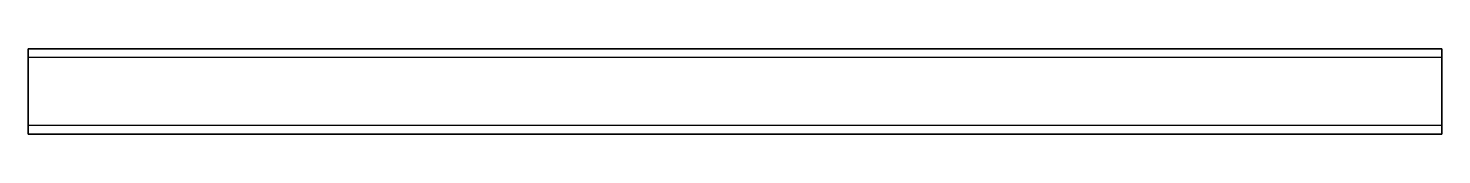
# Model space of a CAD drawing. Header units: inches. Extents: x 0 to 496, y 0 to 30.
import ezdxf

# ---------------------------------------------------------------- set-up
doc = ezdxf.new("R2010")
doc.units = ezdxf.units.IN
doc.header["$MEASUREMENT"] = 0
doc.layers.add('SIMUMAK Visible (ISO)', color=7, linetype='Continuous', lineweight=35)
doc.layers.add('SIMUMAK Visible Narrow (ISO)', color=7, linetype='Continuous', lineweight=25)

# ---------------------------------------------------------------- blocks, each defined once
blk = doc.blocks.new('DIN 30 x 20 x 2 00000075_Estructura Tubular_8_2477F 30x20x2mm')
at = {"layer": 'SIMUMAK Visible (ISO)'}
for p, q in [((-248, 12), (-248, 15)), ((248, 15), (-248, 15)), ((248, 12), (248, 15)), ((-248, 12), (-248, -12)), ((248, 12), (248, -12)), ((-248, -15), (-248, -12)), ((248, -15), (248, -12)), ((248, -15), (-248, -15))]:
    blk.add_line(p, q, dxfattribs=at)
at = {"layer": 'SIMUMAK Visible Narrow (ISO)'}
for p, q in [((248, 12), (-248, 12)), ((248, -12), (-248, -12))]:
    blk.add_line(p, q, dxfattribs=at)

msp = doc.modelspace()

# ---------------------------------------------------------------- block references
msp.add_blockref('DIN 30 x 20 x 2 00000075_Estructura Tubular_8_2477F 30x20x2mm', (248, 15))

doc.saveas('drawing.dxf')
